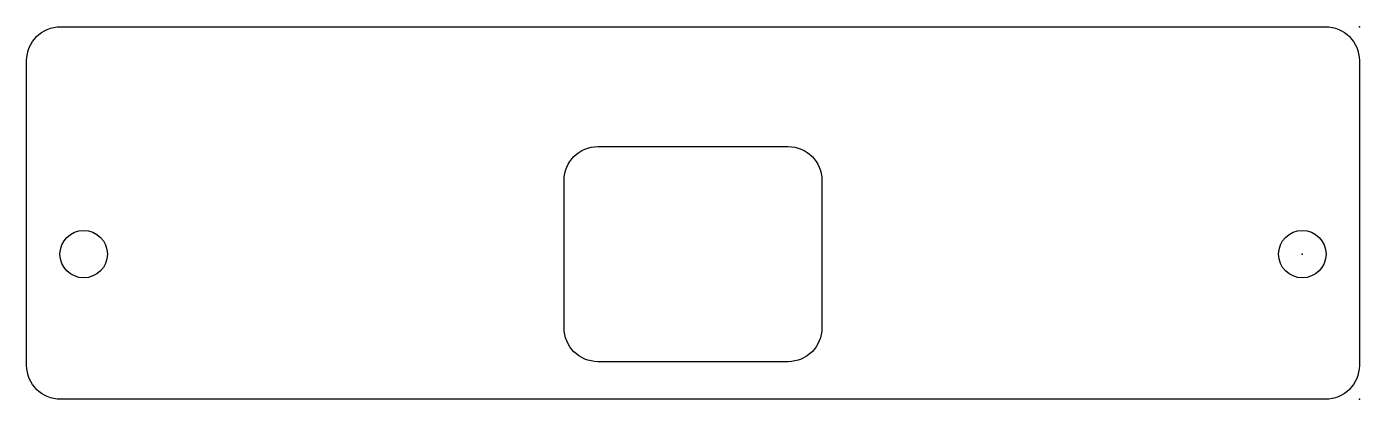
# Model space of a CAD drawing. Header units: millimetres. Extents: x -188 to 8, y -21 to 34.
import ezdxf

# ---------------------------------------------------------------- set-up
doc = ezdxf.new("R2010")
doc.units = ezdxf.units.MM
doc.layers.get('0').update_dxf_attribs({"linetype": 'CONTINUOUS'})

msp = doc.modelspace()

# ---------------------------------------------------------------- linework, layer by layer
for points in [[(3.425, -21.43125), (-183.425, -21.43125, -0.414213562), (-188.425, -16.43125), (-188.425, 28.56875, -0.414213562), (-183.425, 33.56875), (3.425, 33.56875, -0.414213562), (8.425, 28.56875), (8.425, -16.43125, -0.414213562)], [(-75.95, -15.875), (-104.05, -15.875, -0.414213562), (-109.05, -10.875), (-109.05, 10.875, -0.414213562), (-104.05, 15.875), (-75.95, 15.875, -0.414213562), (-70.95, 10.875), (-70.95, -10.875, -0.414213562)]]:
    msp.add_lwpolyline(points, format="xyb", close=True)
for centre in [(-180, 0), (-180, 0), (0, 0), (0, 0)]:
    msp.add_circle(centre, 3.5)
for p in [(8.425, 33.56875), (0, 0), (8.425, -21.43125)]:
    msp.add_point(p)

doc.saveas('drawing.dxf')
